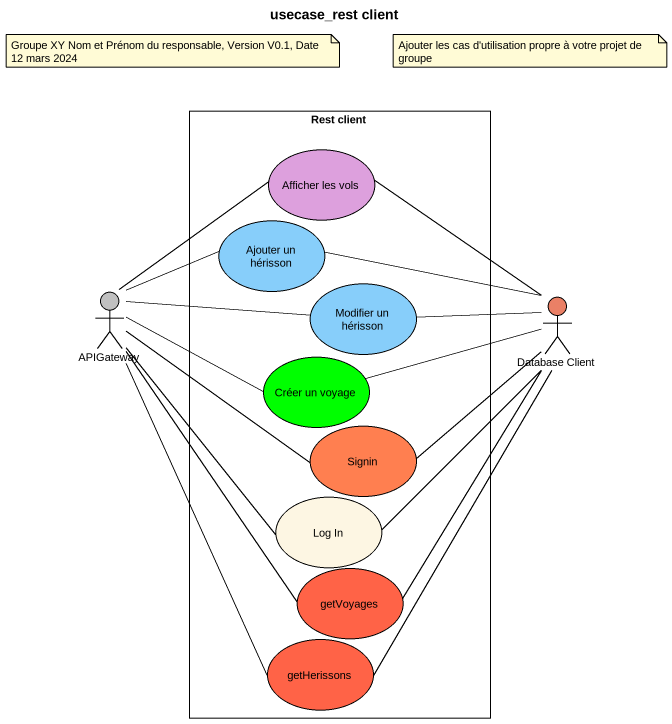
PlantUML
@startuml
title usecase_rest client
rectangle "Rest client" as Rest_client {
  usecase "Afficher les vols" as Afficher_les_vols #DDA0DD
  usecase "Ajouter un hérisson" as Ajouter_un_hérisson #87CEFA
  usecase "Modifier un hérisson" as Modifier_un_hérisson #87CEFA
  usecase "Créer un voyage" as Créer_un_voyage #00FF00
  usecase Signin #FF7F50
  usecase "Log In" as Log_In
  usecase getVoyages #FF6347
  usecase getHerissons #FF6347
}
actor APIGateway #C0C0C0
actor "Database Client" as Database_Client #EA8066
Afficher_les_vols -- Database_Client
Ajouter_un_hérisson -left- APIGateway
Ajouter_un_hérisson -right- Database_Client
APIGateway -up- Afficher_les_vols
APIGateway -- Log_In
APIGateway -- getVoyages
APIGateway -- getHerissons
Modifier_un_hérisson -left- APIGateway
Modifier_un_hérisson -right- Database_Client
Créer_un_voyage -left- APIGateway
Créer_un_voyage -right- Database_Client
Signin -left- APIGateway
Signin -up- Database_Client
Log_In -up- Database_Client
getVoyages -up- Database_Client
getHerissons -up- Database_Client
note as N1
  Groupe XY Nom et Prénom du responsable, Version V0.1, Date 12 mars 2024
end note
note as N2
  Ajouter les cas d'utilisation propre à votre projet de groupe
end note
@enduml
